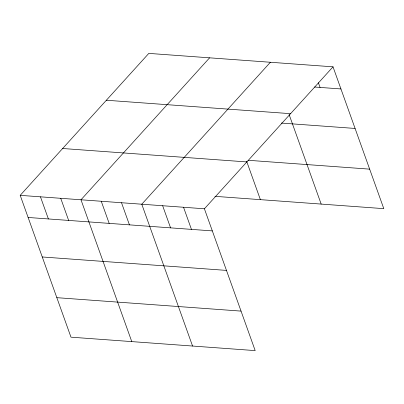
<?xml version="1.0" encoding="UTF-8"?>
<svg xmlns="http://www.w3.org/2000/svg" width="404" height="404" viewBox="0 0 404 404"><rect width="100%" height="100%" fill="white"/><g stroke="black" fill="none" stroke-linecap="round" stroke-linejoin="round"><path stroke-width="0.61" d="M333.022 66.827L204.409 208.782L255.187 350.606L70.978 337.173L20.2 195.349L148.813 53.394L333.022 66.827L383.8 208.651L214.943 196.334M209.6 57.828L80.987 199.783L131.77 341.607M270.392 62.261L141.779 204.217L192.556 346.036M314.539 87.022L340.941 88.946M106.368 100.243L290.577 113.675M281.401 123.074L355.086 128.447M248.081 160.282L369.655 169.145M62.64 148.505L246.849 161.938M20.2 195.349L204.409 208.782M28.118 217.468L212.327 230.901M42.263 256.969L226.472 270.402M56.838 297.672L241.042 311.105M318.397 82.764L320.064 87.426M289.128 114.585L321.17 204.081M246.652 161.307L260.383 199.647M183.532 207.262L191.451 229.381M162.655 205.742L170.574 227.856M121.513 202.737L129.431 224.856M101.252 201.263L109.171 223.382M60.726 198.308L68.645 220.422M40.461 196.829L48.384 218.948"/></g></svg>
